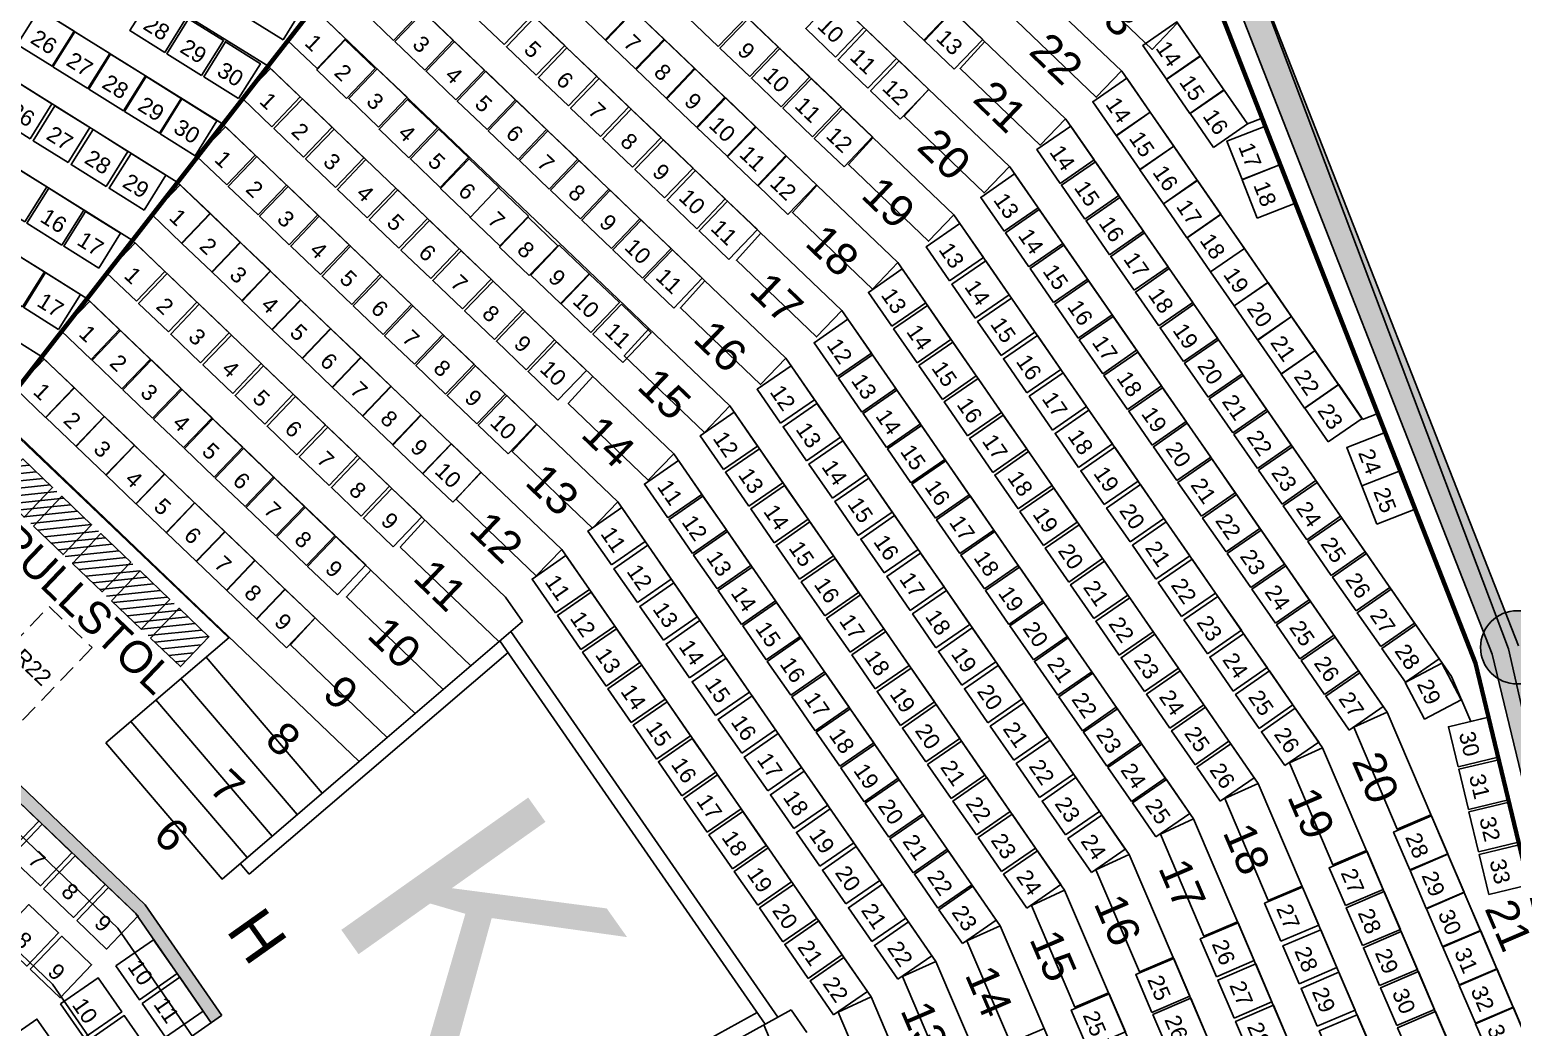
# Model space of a CAD drawing. Header units: millimetres. Extents: x 42980 to 202332, y 27411 to 140378.
# Drawn here: x 153984 to 170170, y 97826 to 108719 of the extents above; entities that cross this region are included whole.
import ezdxf
from ezdxf.enums import TextEntityAlignment as Align

# ---------------------------------------------------------------- set-up
doc = ezdxf.new("R2010")
doc.units = ezdxf.units.MM
doc.header["$LTSCALE"] = 100
doc.linetypes.add('DASHED_2', pattern=[3, 2, -1])
for name, color, linetype in [('_insida yttervägg arena', 6, 'CONTINUOUS'), ('A-3311-EA-', 3, 'CONTINUOUS'), ('A-3311-FYLL', 1, 'CONTINUOUS'), ('A-3312-EA-', 7, 'CONTINUOUS'), ('A-3312-FYLL', 7, 'CONTINUOUS'), ('A-3320-EA-', 3, 'CONTINUOUS'), ('A-3320-FYLL', 3, 'CONTINUOUS'), ('G-STOLAR_TELE_2', 3, 'CONTINUOUS'), ('J-RADER', 252, 'CONTINUOUS'), ('J-RADER_TELE', 252, 'CONTINUOUS'), ('J-STOLAR', 1, 'CONTINUOUS'), ('J-STOLAR_TELE', 3, 'CONTINUOUS'), ('J-STOLNUMMER', 7, 'CONTINUOUS'), ('J-STOLNUMMER_TELE', 7, 'CONTINUOUS'), ('K-RADER', 252, 'CONTINUOUS'), ('K-RADNUMMER', 4, 'CONTINUOUS'), ('K-RULLSTOLSPLATS', 1, 'DASHED_2'), ('K-STOLAR', 1, 'CONTINUOUS'), ('K-STOLAR MEDFÖLJARE', 1, 'CONTINUOUS'), ('K-STOLNR RULLSTOLSPLATS', 7, 'CONTINUOUS'), ('K-STOLNUMMER', 7, 'CONTINUOUS'), ('K-TRAPPA', 254, 'CONTINUOUS'), ('K-TRAPPA_TELE', 254, 'CONTINUOUS'), ('möblering', 42, 'CONTINUOUS'), ('SEKTIONS_NR', 4, 'CONTINUOUS'), ('U-RADER', 252, 'CONTINUOUS')]:
    doc.layers.add(name, color=color, linetype=linetype)
doc.layers.add('SEKTIONER', color=4, linetype='CONTINUOUS', lineweight=70)
doc.styles.add('ARIAL', font='arial.ttf')

# ---------------------------------------------------------------- blocks, each defined once
blk = doc.blocks.new('KAJ')
at = {"layer": 'A-3311-FYLL'}
h = blk.add_hatch(color=256, dxfattribs=at)
h.paths.add_polyline_path([(27843, 21296), (27790, 21168), (29123, 20607), (33086, 18125), (33172, 18236), (29188, 20732)])
h.paths.add_polyline_path([(37213, 13775), (37328, 13855), (36493, 15063), (33172, 18236), (33086, 18125), (36385, 14971)])
at = {"layer": 'A-3311-EA-'}
for p, q in [((33172, 18236), (36493, 15063)), ((36385, 14971), (33086, 18125)), ((36493, 15063), (37328, 13855)), ((37213, 13775), (36385, 14971))]:
    blk.add_line(p, q, dxfattribs=at)
blk = doc.blocks.new('*U50')
at = {"layer": 'G-STOLAR_TELE_2'}
blk.add_circle((0, 0), 400, dxfattribs=at)

msp = doc.modelspace()

# ---------------------------------------------------------------- hatches: boundary and pattern name
at = {"layer": 'A-3312-FYLL'}
msp.add_hatch(color=256, dxfattribs=at).paths.add_polyline_path([(172912, 87591), (171965, 94817), (170225, 102043), (167357, 109336), (164342, 114725), (164097, 114548), (167085, 109208), (169950, 101902), (171678, 94727), (172612, 87562), (172612, 84100), (172612, 80638), (171678, 73473), (169950, 66298), (167085, 58992), (164097, 53652), (164342, 53475), (167357, 58864), (170225, 66157), (171965, 73383), (172912, 80609), (172912, 84100)])
at = {"layer": 'A-3320-FYLL'}
msp.add_hatch(color=256, dxfattribs=at).paths.add_polyline_path([(170623, 101975, 1), (169823, 101975, 1)])
at = {"layer": 'möblering'}
h = msp.add_hatch(dxfattribs=at)
h.set_pattern_fill('ANSI31', color=256, scale=25, angle=-39.0975, style=0)
h.set_pattern_definition([(5.90252, (-1571.63, 114455.04), (-8.16263, 78.954177), [])])
h.paths.add_polyline_path([(155941, 102091), (155630, 101765), (153598, 103707), (153909, 104032)])

# ---------------------------------------------------------------- linework, layer by layer
at = {"layer": '_insida yttervägg arena'}
msp.add_lwpolyline([(100713, 134688), (107536, 136866), (114969, 137946), (122660, 137968), (130050, 136761), (136915, 134716), (144135, 131341), (150884, 127311), (157147, 122310), (161230, 118426), (159973, 117384), (162841, 113601), (164196, 114618), (167369, 109271), (170127, 101958), (171790, 94652), (172663, 87507), (172607, 80521)], dxfattribs=at)
at = {"layer": 'A-3312-EA-'}
for p, q in [((167357, 109336), (170237, 101992)), ((169950, 101902), (167085, 109208)), ((171678, 94727), (169950, 101902))]:
    msp.add_line(p, q, dxfattribs=at)
at = {"layer": 'J-RADER'}
for p, q in [((156583, 108324), (151458, 111505)), ((156089, 107689), (151097, 110811)), ((155595, 107055), (150727, 110099)), ((155102, 106420), (150357, 109387)), ((154608, 105785), (149733, 108834)), ((154114, 105151), (149363, 108122))]:
    msp.add_line(p, q, dxfattribs=at)
at = {"layer": 'J-RADER_TELE'}
for p, q in [((154947, 98908), (151684, 102027)), ((154232, 98298), (151107, 101285)), ((156271, 96993), (154947, 98908)), ((155503, 96461), (154232, 98298))]:
    msp.add_line(p, q, dxfattribs=at)
at = {"layer": 'J-STOLAR'}
for points in [[(156750, 108608), (156368, 108846), (156607, 109228), (156989, 108989)], [(154230, 108319), (153849, 108558), (154087, 108939), (154469, 108701)], [(155460, 108470), (155078, 108708), (155317, 109090), (155698, 108851)], [(155862, 108218), (155481, 108456), (155719, 108838), (156101, 108599)], [(154620, 108075), (154239, 108314), (154477, 108695), (154859, 108457)], [(155010, 107831), (154629, 108070), (154867, 108451), (155249, 108213)], [(156265, 107966), (155884, 108205), (156122, 108586), (156504, 108347)], [(153988, 107528), (153606, 107766), (153845, 108148), (154226, 107909)], [(155400, 107587), (155019, 107826), (155257, 108207), (155639, 107969)], [(155790, 107343), (155409, 107582), (155647, 107963), (156029, 107725)], [(154403, 107268), (154021, 107506), (154260, 107888), (154642, 107649)], [(154818, 107008), (154437, 107246), (154676, 107628), (155057, 107389)], [(155234, 106748), (154852, 106987), (155091, 107368), (155472, 107129)], [(153933, 106619), (153551, 106858), (153790, 107239), (154171, 107001)], [(154335, 106367), (153954, 106606), (154193, 106987), (154574, 106749)], [(154738, 106115), (154357, 106354), (154595, 106735), (154977, 106497)], [(153906, 105692), (153525, 105931), (153763, 106312), (154145, 106074)], [(154300, 105446), (153919, 105684), (154158, 106066), (154539, 105827)]]:
    msp.add_lwpolyline(points, close=True, dxfattribs=at)
at = {"layer": 'J-STOLAR_TELE'}
for points in [[(153414, 100028), (153739, 99717), (154085, 100078), (153759, 100389)], [(153775, 99682), (154101, 99371), (154446, 99733), (154121, 100044)], [(154137, 99337), (154462, 99026), (154807, 99387), (154482, 99698)], [(154498, 98991), (154823, 98680), (155169, 99042), (154844, 99353)], [(153629, 98805), (153954, 98494), (154300, 98856), (153974, 99167)], [(153990, 98460), (154316, 98149), (154661, 98510), (154336, 98821)], [(154926, 98499), (155182, 98128), (155593, 98413), (155337, 98783)], [(154322, 98081), (154578, 97711), (154989, 97995), (154733, 98365)], [(155211, 98087), (155467, 97717), (155878, 98002), (155622, 98372)], [(154606, 97669), (154862, 97299), (155273, 97584), (155017, 97954)], [(153653, 97632), (153909, 97262), (154320, 97546), (154064, 97916)]]:
    msp.add_lwpolyline(points, close=True, dxfattribs=at)
at = {"layer": 'K-RADER'}
for p, q in [((165908, 108264), (160533, 113402)), ((165297, 107742), (160040, 112767)), ((164685, 107220), (159546, 112132)), ((164073, 106698), (159052, 111497)), ((163462, 106176), (158558, 110863)), ((162850, 105654), (158064, 110228)), ((162238, 105132), (157571, 109593)), ((166904, 109122), (169768, 101801)), ((161627, 104610), (157077, 108959)), ((167279, 107689), (166520, 108786)), ((161015, 104088), (156583, 108324)), ((168536, 104464), (165908, 108264)), ((160404, 103565), (156089, 107689)), ((169506, 101656), (165297, 107742)), ((167279, 107689), (167440, 107752)), ((168802, 101268), (164685, 107220)), ((159792, 103043), (155595, 107055)), ((168098, 100879), (164073, 106698)), ((159180, 102521), (155102, 106420)), ((167394, 100490), (163462, 106176)), ((158801, 101774), (154608, 105785)), ((166690, 100101), (162850, 105654)), ((158192, 101253), (154114, 105151)), ((165987, 99713), (162238, 105132)), ((165283, 99324), (161627, 104610)), ((157582, 100729), (153620, 104516)), ((168536, 104464), (168701, 104529)), ((156157, 102078), (153878, 104256)), ((164579, 98935), (161015, 104088)), ((163875, 98546), (160404, 103565)), ((163171, 98158), (159792, 103043)), ((159363, 102257), (159180, 102521)), ((169716, 101165), (169506, 101656)), ((169768, 101801), (171487, 94667)), ((171309, 95407), (168802, 101268)), ((169716, 101165), (169910, 101212)), ((170841, 94465), (168098, 100879)), ((170074, 94225), (167394, 100490)), ((169306, 93985), (166690, 100101)), ((168539, 93745), (165987, 99713)), ((167772, 93505), (165283, 99324)), ((167004, 93265), (164579, 98935)), ((166237, 93024), (163875, 98546)), ((165469, 92784), (163171, 98158)), ((162467, 97769), (162296, 98017))]:
    msp.add_line(p, q, dxfattribs=at)
at = {"layer": 'K-RULLSTOLSPLATS'}
msp.add_lwpolyline([(154196, 102422), (154666, 101973), (153837, 101106), (153367, 101555)], close=True, dxfattribs=at)
at = {"layer": 'K-STOLAR'}
for points in [[(157958, 108602), (157632, 108913), (157943, 109239), (158269, 108928)], [(159163, 108556), (158838, 108867), (159149, 109193), (159474, 108882)], [(160267, 108608), (159942, 108919), (160253, 109244), (160578, 108933)], [(161502, 108534), (161177, 108845), (161488, 109170), (161813, 108860)], [(163745, 108604), (163419, 108915), (163730, 109240), (164056, 108929)], [(162781, 108419), (162456, 108730), (162767, 109055), (163092, 108744)], [(157122, 108294), (156797, 108604), (157108, 108930), (157433, 108619)], [(158297, 108278), (157972, 108588), (158283, 108914), (158608, 108603)], [(159514, 108221), (159189, 108532), (159500, 108857), (159825, 108547)], [(160599, 108290), (160274, 108601), (160585, 108926), (160910, 108615)], [(161845, 108206), (161520, 108517), (161831, 108842), (162156, 108531)], [(164077, 108286), (163752, 108597), (164063, 108923), (164388, 108612)], [(166394, 108177), (166138, 108547), (166508, 108803), (166764, 108433)], [(160932, 107972), (160607, 108283), (160918, 108608), (161243, 108298)], [(163135, 108080), (162810, 108391), (163121, 108716), (163446, 108405)], [(157444, 107969), (157119, 108280), (157429, 108606), (157755, 108295)], [(158637, 107953), (158312, 108264), (158623, 108589), (158948, 108278)], [(159865, 107886), (159539, 108197), (159850, 108522), (160176, 108211)], [(162189, 107878), (161863, 108189), (162174, 108514), (162500, 108203)], [(156628, 107659), (156303, 107970), (156614, 108295), (156939, 107984)], [(157794, 107655), (157468, 107966), (157779, 108291), (158105, 107980)], [(161265, 107654), (160939, 107965), (161250, 108291), (161575, 107980)], [(163489, 107741), (163164, 108052), (163475, 108378), (163800, 108067)], [(166651, 107805), (166395, 108175), (166765, 108431), (167021, 108061)], [(158977, 107628), (158652, 107939), (158963, 108264), (159288, 107953)], [(160215, 107551), (159890, 107862), (160201, 108187), (160526, 107876)], [(162532, 107550), (162207, 107861), (162518, 108186), (162843, 107875)], [(165846, 107562), (165590, 107932), (165960, 108188), (166216, 107818)], [(156975, 107327), (156650, 107638), (156961, 107964), (157286, 107653)], [(161597, 107337), (161272, 107647), (161583, 107973), (161908, 107662)], [(166908, 107433), (166653, 107803), (167023, 108059), (167279, 107689)], [(158125, 107321), (157799, 107632), (158110, 107957), (158436, 107646)], [(159317, 107303), (158991, 107614), (159302, 107940), (159628, 107629)], [(160566, 107216), (160241, 107527), (160552, 107852), (160877, 107541)], [(162875, 107221), (162550, 107532), (162861, 107858), (163186, 107547)], [(166103, 107191), (165848, 107561), (166218, 107817), (166474, 107447)], [(156137, 107023), (155811, 107334), (156122, 107659), (156447, 107348)], [(161930, 107019), (161604, 107330), (161915, 107655), (162240, 107344)], [(165235, 107040), (164979, 107410), (165349, 107666), (165605, 107296)], [(167219, 107083), (167055, 107502), (167474, 107666), (167638, 107247)], [(157322, 106996), (156997, 107307), (157308, 107632), (157633, 107321)], [(158465, 106997), (158140, 107308), (158451, 107633), (158776, 107322)], [(159656, 106979), (159331, 107289), (159642, 107615), (159967, 107304)], [(160916, 106881), (160591, 107192), (160902, 107517), (161227, 107206)], [(156478, 106697), (156152, 107008), (156463, 107333), (156789, 107022)], [(162262, 106701), (161937, 107012), (162248, 107337), (162573, 107026)], [(166361, 106819), (166105, 107189), (166475, 107445), (166731, 107075)], [(157669, 106664), (157344, 106975), (157655, 107300), (157980, 106989)], [(158796, 106673), (158471, 106984), (158782, 107309), (159107, 106998)], [(159996, 106654), (159671, 106965), (159982, 107290), (160307, 106979)], [(161267, 106546), (160942, 106857), (161253, 107182), (161578, 106871)], [(165504, 106651), (165248, 107021), (165618, 107277), (165874, 106907)], [(167383, 106662), (167219, 107081), (167638, 107245), (167802, 106826)], [(155643, 106388), (155317, 106699), (155628, 107025), (155954, 106714)], [(156819, 106371), (156494, 106682), (156805, 107007), (157130, 106696)], [(159118, 106358), (158792, 106669), (159103, 106994), (159429, 106683)], [(164623, 106518), (164367, 106888), (164737, 107144), (164993, 106774)], [(166618, 106447), (166362, 106817), (166732, 107073), (166988, 106703)], [(158016, 106332), (157691, 106643), (158002, 106969), (158327, 106658)], [(160336, 106329), (160011, 106640), (160322, 106965), (160647, 106654)], [(161618, 106211), (161292, 106521), (161603, 106847), (161929, 106536)], [(165773, 106262), (165517, 106632), (165887, 106888), (166143, 106518)], [(155972, 106074), (155646, 106385), (155957, 106710), (156283, 106399)], [(157160, 106045), (156835, 106356), (157146, 106681), (157471, 106370)], [(159439, 106034), (159114, 106345), (159425, 106670), (159750, 106359)], [(164892, 106129), (164636, 106499), (165006, 106755), (165262, 106385)], [(166875, 106075), (166619, 106445), (166989, 106701), (167245, 106331)], [(158363, 106001), (158038, 106312), (158349, 106637), (158674, 106326)], [(160676, 106004), (160350, 106315), (160661, 106640), (160987, 106330)], [(164026, 105976), (163770, 106346), (164140, 106602), (164396, 106232)], [(155149, 105754), (154824, 106065), (155135, 106390), (155460, 106079)], [(156301, 105760), (155975, 106070), (156286, 106396), (156612, 106085)], [(157501, 105718), (157176, 106029), (157487, 106355), (157812, 106044)], [(159780, 105728), (159454, 106039), (159765, 106365), (160091, 106054)], [(165161, 105740), (164905, 106110), (165275, 106366), (165531, 105996)], [(166042, 105873), (165786, 106243), (166156, 106499), (166412, 106129)], [(158710, 105669), (158385, 105980), (158696, 106305), (159021, 105994)], [(161015, 105679), (160690, 105990), (161001, 106316), (161326, 106005)], [(164307, 105569), (164051, 105939), (164421, 106195), (164677, 105825)], [(167132, 105704), (166876, 106074), (167246, 106330), (167502, 105960)], [(155500, 105418), (155174, 105729), (155485, 106055), (155810, 105744)], [(156629, 105445), (156304, 105756), (156615, 106081), (156940, 105770)], [(157843, 105392), (157517, 105703), (157828, 106029), (158153, 105718)], [(160111, 105414), (159785, 105725), (160096, 106050), (160422, 105739)], [(163396, 105480), (163140, 105850), (163510, 106106), (163766, 105736)], [(166311, 105484), (166055, 105854), (166425, 106110), (166681, 105740)], [(159057, 105337), (158732, 105648), (159043, 105974), (159368, 105663)], [(165430, 105351), (165174, 105721), (165544, 105977), (165800, 105607)], [(167389, 105332), (167133, 105702), (167503, 105958), (167759, 105588)], [(154655, 105119), (154330, 105430), (154641, 105755), (154966, 105444)], [(155850, 105083), (155525, 105394), (155836, 105720), (156161, 105409)], [(156958, 105131), (156633, 105442), (156944, 105767), (157269, 105456)], [(158184, 105066), (157858, 105377), (158169, 105702), (158495, 105391)], [(160459, 105084), (160134, 105395), (160445, 105721), (160770, 105410)], [(163672, 105081), (163416, 105451), (163786, 105707), (164042, 105337)], [(164589, 105162), (164333, 105532), (164703, 105788), (164959, 105417)], [(166580, 105095), (166324, 105465), (166694, 105721), (166950, 105351)], [(159404, 105006), (159079, 105317), (159390, 105642), (159715, 105331)], [(162803, 104931), (162547, 105301), (162917, 105557), (163173, 105187)], [(165699, 104962), (165443, 105332), (165813, 105588), (166069, 105218)], [(167646, 104960), (167390, 105330), (167760, 105586), (168016, 105216)], [(154991, 104798), (154666, 105109), (154977, 105434), (155302, 105123)], [(156201, 104748), (155875, 105059), (156186, 105384), (156512, 105074)], [(157287, 104816), (156962, 105127), (157273, 105453), (157598, 105142)], [(158525, 104740), (158200, 105051), (158511, 105376), (158836, 105065)], [(164870, 104754), (164614, 105125), (164985, 105380), (165240, 105010)], [(159751, 104674), (159426, 104985), (159737, 105310), (160062, 104999)], [(163948, 104682), (163692, 105052), (164062, 105308), (164318, 104938)], [(166849, 104706), (166593, 105076), (166963, 105332), (167219, 104962)], [(167903, 104588), (167647, 104959), (168017, 105215), (168273, 104844)], [(154158, 104486), (153833, 104797), (154144, 105123), (154469, 104812)], [(155327, 104476), (155002, 104787), (155313, 105113), (155638, 104802)], [(156551, 104413), (156226, 104724), (156537, 105049), (156862, 104738)], [(157616, 104502), (157291, 104813), (157602, 105138), (157927, 104827)], [(158866, 104414), (158541, 104725), (158852, 105050), (159177, 104739)], [(162182, 104422), (161926, 104792), (162296, 105048), (162552, 104678)], [(163070, 104544), (162814, 104914), (163184, 105170), (163440, 104800)], [(165968, 104573), (165712, 104943), (166083, 105199), (166339, 104829)], [(164223, 104283), (163967, 104654), (164338, 104909), (164594, 104539)], [(165152, 104347), (164896, 104717), (165266, 104973), (165522, 104603)], [(167118, 104317), (166862, 104687), (167232, 104943), (167488, 104573)], [(154487, 104172), (154162, 104483), (154473, 104808), (154798, 104497)], [(155664, 104155), (155338, 104466), (155649, 104791), (155975, 104480)], [(157945, 104188), (157620, 104498), (157931, 104824), (158256, 104513)], [(159207, 104088), (158882, 104399), (159193, 104724), (159518, 104413)], [(163338, 104158), (163082, 104528), (163452, 104784), (163708, 104414)], [(166238, 104184), (165982, 104554), (166352, 104810), (166608, 104440)], [(168160, 104217), (167904, 104587), (168275, 104843), (168531, 104473)], [(156902, 104078), (156577, 104389), (156888, 104714), (157213, 104403)], [(162465, 104013), (162209, 104383), (162579, 104639), (162835, 104269)], [(165434, 103940), (165178, 104310), (165548, 104566), (165804, 104196)], [(154816, 103858), (154491, 104168), (154802, 104494), (155127, 104183)], [(156000, 103834), (155674, 104145), (155985, 104470), (156311, 104159)], [(158274, 103873), (157949, 104184), (158260, 104509), (158585, 104198)], [(161560, 103915), (161304, 104285), (161674, 104541), (161930, 104171)], [(164499, 103885), (164243, 104255), (164613, 104511), (164869, 104141)], [(166507, 103795), (166251, 104165), (166621, 104421), (166877, 104051)], [(167387, 103928), (167131, 104298), (167501, 104554), (167757, 104184)], [(157253, 103743), (156927, 104054), (157238, 104379), (157563, 104068)], [(163605, 103771), (163349, 104141), (163719, 104397), (163975, 104027)], [(168527, 103739), (168363, 104158), (168782, 104322), (168946, 103902)], [(155145, 103543), (154819, 103854), (155130, 104179), (155456, 103868)], [(156336, 103512), (156011, 103823), (156322, 104149), (156647, 103838)], [(158603, 103559), (158278, 103870), (158589, 104195), (158914, 103884)], [(161836, 103516), (161580, 103886), (161950, 104142), (162206, 103772)], [(162748, 103605), (162492, 103975), (162862, 104231), (163118, 103861)], [(164775, 103486), (164519, 103856), (164889, 104112), (165145, 103742)], [(165715, 103533), (165459, 103903), (165829, 104159), (166085, 103789)], [(167656, 103539), (167400, 103909), (167770, 104165), (168026, 103795)], [(157603, 103408), (157278, 103719), (157589, 104044), (157914, 103733)], [(160952, 103388), (160696, 103758), (161066, 104014), (161322, 103644)], [(163872, 103385), (163616, 103755), (163986, 104011), (164242, 103641)], [(166776, 103406), (166520, 103776), (166890, 104032), (167146, 103662)], [(155474, 103229), (155148, 103540), (155459, 103865), (155785, 103554)], [(156672, 103191), (156347, 103502), (156658, 103827), (156983, 103516)], [(163030, 103196), (162774, 103566), (163144, 103822), (163400, 103452)], [(167925, 103150), (167669, 103520), (168040, 103776), (168296, 103406)], [(168692, 103318), (168528, 103737), (168947, 103901), (169111, 103482)], [(157954, 103073), (157628, 103384), (157939, 103709), (158265, 103398)], [(161220, 103001), (160964, 103371), (161334, 103627), (161590, 103257)], [(162112, 103117), (161856, 103487), (162226, 103743), (162482, 103373)], [(164140, 102998), (163884, 103368), (164254, 103624), (164510, 103254)], [(165051, 103087), (164795, 103457), (165165, 103713), (165421, 103343)], [(165997, 103126), (165741, 103496), (166111, 103752), (166367, 103382)], [(167045, 103017), (166789, 103387), (167159, 103643), (167415, 103273)], [(155803, 102914), (155477, 103225), (155788, 103551), (156114, 103240)], [(157008, 102870), (156683, 103181), (156994, 103506), (157319, 103195)], [(160335, 102874), (160079, 103244), (160449, 103500), (160705, 103130)], [(162388, 102718), (162132, 103088), (162502, 103344), (162758, 102974)], [(163313, 102787), (163057, 103157), (163427, 103413), (163683, 103043)], [(165327, 102688), (165071, 103058), (165441, 103314), (165697, 102944)], [(166278, 102719), (166022, 103089), (166392, 103345), (166648, 102975)], [(168194, 102761), (167938, 103131), (168309, 103387), (168565, 103017)], [(156132, 102600), (155806, 102911), (156117, 103236), (156442, 102925)], [(157344, 102549), (157019, 102859), (157330, 103185), (157655, 102874)], [(161488, 102613), (161232, 102983), (161602, 103239), (161858, 102869)], [(164407, 102612), (164151, 102982), (164521, 103238), (164777, 102868)], [(167314, 102628), (167058, 102998), (167428, 103254), (167684, 102884)], [(159725, 102350), (159469, 102720), (159839, 102976), (160095, 102606)], [(160619, 102463), (160363, 102833), (160733, 103089), (160989, 102719)], [(162664, 102319), (162408, 102689), (162778, 102945), (163034, 102575)], [(163596, 102378), (163340, 102748), (163710, 103004), (163966, 102634)], [(168464, 102372), (168208, 102742), (168578, 102998), (168834, 102628)], [(156460, 102286), (156135, 102597), (156446, 102922), (156771, 102611)], [(161756, 102226), (161500, 102596), (161870, 102852), (162126, 102482)], [(164674, 102225), (164418, 102595), (164789, 102851), (165044, 102481)], [(165603, 102289), (165347, 102659), (165717, 102915), (165973, 102545)], [(166560, 102312), (166304, 102682), (166674, 102938), (166930, 102568)], [(167583, 102239), (167327, 102609), (167697, 102865), (167953, 102495)], [(160903, 102052), (160647, 102422), (161018, 102678), (161273, 102308)], [(156789, 101971), (156464, 102282), (156775, 102607), (157100, 102296)], [(160001, 101951), (159745, 102321), (160115, 102577), (160371, 102207)], [(162024, 101839), (161768, 102209), (162138, 102465), (162394, 102095)], [(162940, 101921), (162684, 102291), (163054, 102547), (163310, 102176)], [(163878, 101970), (163622, 102340), (163993, 102596), (164249, 102226)], [(164942, 101839), (164686, 102209), (165056, 102465), (165312, 102095)], [(165879, 101890), (165623, 102260), (165993, 102516), (166249, 102146)], [(166841, 101905), (166585, 102275), (166956, 102531), (167212, 102161)], [(167852, 101850), (167596, 102220), (167966, 102476), (168222, 102106)], [(168733, 101983), (168477, 102353), (168847, 102609), (169103, 102239)], [(160277, 101552), (160021, 101922), (160391, 102178), (160647, 101808)], [(161188, 101641), (160932, 102011), (161302, 102267), (161558, 101897)], [(163216, 101522), (162960, 101892), (163330, 102148), (163586, 101778)], [(164161, 101561), (163905, 101931), (164275, 102187), (164531, 101817)], [(169002, 101594), (168746, 101964), (169116, 102220), (169372, 101850)], [(162292, 101451), (162036, 101821), (162406, 102077), (162662, 101707)], [(165209, 101452), (164953, 101822), (165323, 102078), (165579, 101708)], [(166155, 101491), (165899, 101861), (166269, 102117), (166525, 101747)], [(167123, 101498), (166867, 101868), (167237, 102124), (167493, 101754)], [(168121, 101461), (167865, 101831), (168235, 102087), (168491, 101717)], [(161472, 101229), (161216, 101599), (161586, 101855), (161842, 101485)], [(160552, 101153), (160296, 101523), (160667, 101779), (160923, 101409)], [(162559, 101064), (162303, 101434), (162674, 101690), (162930, 101320)], [(163491, 101123), (163235, 101493), (163606, 101749), (163862, 101379)], [(164444, 101152), (164188, 101522), (164558, 101778), (164814, 101408)], [(165476, 101065), (165220, 101436), (165591, 101692), (165847, 101321)], [(166431, 101092), (166175, 101462), (166545, 101718), (166801, 101348)], [(167405, 101090), (167149, 101461), (167519, 101717), (167775, 101346)], [(168390, 101072), (168134, 101442), (168504, 101698), (168760, 101328)], [(169610, 101403), (169212, 101192), (169001, 101590), (169399, 101801)], [(160828, 100754), (160572, 101124), (160942, 101380), (161198, 101010)], [(161757, 100818), (161501, 101188), (161871, 101444), (162127, 101074)], [(163767, 100724), (163511, 101094), (163881, 101350), (164137, 100980)], [(164727, 100743), (164471, 101113), (164841, 101369), (165097, 100999)], [(162827, 100676), (162571, 101047), (162942, 101303), (163198, 100932)], [(165744, 100679), (165488, 101049), (165858, 101305), (166114, 100935)], [(166706, 100693), (166451, 101064), (166821, 101320), (167077, 100949)], [(167686, 100683), (167430, 101053), (167800, 101309), (168056, 100939)], [(169578, 100669), (169473, 101107), (169910, 101212), (170016, 100775)], [(162041, 100407), (161785, 100777), (162155, 101033), (162411, 100663)], [(161104, 100355), (160848, 100725), (161218, 100981), (161474, 100611)], [(163095, 100289), (162839, 100659), (163209, 100915), (163465, 100545)], [(164043, 100325), (163787, 100695), (164157, 100951), (164413, 100581)], [(165009, 100335), (164753, 100705), (165123, 100961), (165379, 100591)], [(166011, 100292), (165755, 100662), (166125, 100918), (166381, 100548)], [(166982, 100295), (166726, 100665), (167097, 100921), (167352, 100551)], [(169690, 100205), (169585, 100643), (170022, 100748), (170128, 100310)], [(161380, 99956), (161124, 100326), (161494, 100582), (161750, 100212)], [(162326, 99996), (162070, 100366), (162440, 100622), (162696, 100252)], [(163363, 99902), (163107, 100272), (163477, 100528), (163733, 100158)], [(164319, 99926), (164063, 100296), (164433, 100552), (164689, 100182)], [(165292, 99926), (165036, 100296), (165406, 100552), (165662, 100182)], [(166279, 99906), (166023, 100276), (166393, 100532), (166649, 100162)], [(162610, 99584), (162354, 99955), (162724, 100211), (162980, 99840)], [(169802, 99741), (169697, 100178), (170134, 100284), (170239, 99846)], [(161656, 99557), (161400, 99927), (161770, 100183), (162026, 99813)], [(163631, 99514), (163375, 99884), (163745, 100140), (164001, 99770)], [(164595, 99527), (164339, 99897), (164709, 100153), (164965, 99783)], [(165575, 99517), (165319, 99887), (165689, 100143), (165945, 99773)], [(169051, 99544), (168874, 99957), (169288, 100134), (169465, 99721)], [(161932, 99159), (161676, 99529), (162046, 99785), (162302, 99414)], [(162894, 99173), (162638, 99543), (163008, 99799), (163264, 99429)], [(163899, 99127), (163643, 99497), (164013, 99753), (164269, 99383)], [(164871, 99128), (164615, 99498), (164985, 99754), (165241, 99384)], [(168347, 99155), (168170, 99569), (168584, 99746), (168761, 99332)], [(169230, 99125), (169053, 99539), (169467, 99716), (169644, 99302)], [(169914, 99277), (169808, 99714), (170246, 99819), (170351, 99382)], [(162208, 98760), (161952, 99130), (162322, 99386), (162578, 99016)], [(163179, 98762), (162923, 99132), (163293, 99388), (163549, 99018)], [(164167, 98740), (163911, 99110), (164281, 99366), (164537, 98996)], [(167643, 98766), (167466, 99180), (167880, 99357), (168057, 98943)], [(168534, 98718), (168357, 99132), (168771, 99309), (168948, 98895)], [(169409, 98707), (169232, 99121), (169646, 99298), (169823, 98884)], [(162484, 98361), (162228, 98731), (162598, 98987), (162854, 98617)], [(163463, 98351), (163207, 98721), (163577, 98977), (163833, 98607)], [(166940, 98377), (166763, 98791), (167176, 98968), (167353, 98554)], [(167842, 98302), (167665, 98716), (168079, 98892), (168256, 98479)], [(168721, 98281), (168544, 98695), (168958, 98872), (169135, 98458)], [(169588, 98289), (169411, 98702), (169825, 98879), (170002, 98466)], [(162760, 97962), (162504, 98332), (162874, 98588), (163130, 98218)], [(166236, 97989), (166059, 98402), (166473, 98579), (166649, 98166)], [(167132, 97927), (166955, 98341), (167369, 98518), (167546, 98104)], [(168041, 97837), (167864, 98251), (168277, 98428), (168454, 98014)], [(168908, 97845), (168731, 98258), (169144, 98435), (169321, 98022)], [(169767, 97870), (169590, 98284), (170004, 98461), (170180, 98047)], [(165532, 97600), (165355, 98014), (165769, 98191), (165946, 97777)], [(166423, 97552), (166246, 97966), (166659, 98143), (166836, 97729)], [(167325, 97476), (167148, 97890), (167562, 98067), (167739, 97653)], [(168239, 97373), (168062, 97787), (168476, 97964), (168653, 97550)], [(169094, 97408), (168917, 97822), (169331, 97999), (169508, 97585)], [(169946, 97452), (169769, 97866), (170182, 98043), (170359, 97629)]]:
    msp.add_lwpolyline(points, close=True, dxfattribs=at)
at = {"layer": 'K-STOLAR MEDFÖLJARE'}
for points in [[(153598, 103707), (153924, 103396), (154235, 103721), (153909, 104032)], [(154025, 103299), (154350, 102988), (154661, 103314), (154336, 103625)], [(154451, 102892), (154777, 102581), (155088, 102906), (154762, 103217)], [(154878, 102484), (155203, 102173), (155514, 102498), (155189, 102809)], [(155304, 102076), (155630, 101765), (155941, 102091), (155615, 102401)]]:
    msp.add_lwpolyline(points, close=True, dxfattribs=at)
at = {"layer": 'K-TRAPPA'}
for p, q in [((158298, 103365), (158030, 103070)), ((158030, 103070), (159107, 102037)), ((157582, 100729), (159363, 102257)), ((154815, 100932), (156164, 102084)), ((155910, 101867), (157177, 100383)), ((157670, 100601), (159207, 101918)), ((156904, 100148), (155636, 101633)), ((156357, 99680), (155088, 101166)), ((156382, 99497), (157670, 100601)), ((156281, 99615), (156382, 99497)), ((160149, 97008), (161925, 97989)), ((160237, 96880), (162296, 98017)), ((161999, 97853), (162580, 96490))]:
    msp.add_line(p, q, dxfattribs=at)
for points in [[(165634, 109635), (165365, 109340), (166239, 108503), (166516, 108792)], [(165022, 109113), (164754, 108818), (165628, 107981), (165904, 108269)], [(164410, 108591), (164142, 108296), (165016, 107459), (165293, 107747)], [(163799, 108069), (163530, 107774), (164404, 106937), (164681, 107225)], [(163191, 107541), (162923, 107246), (163797, 106409), (164073, 106698)], [(162579, 107019), (162311, 106724), (163185, 105887), (163462, 106176)], [(161968, 106497), (161699, 106202), (162573, 105365), (162850, 105654)], [(161356, 105975), (161088, 105680), (161962, 104843), (162238, 105132)], [(160744, 105453), (160476, 105158), (161350, 104321), (161627, 104610)], [(160133, 104931), (159864, 104636), (160738, 103799), (161015, 104088)], [(159521, 104409), (159253, 104114), (160127, 103277), (160404, 103565)], [(158909, 103887), (158641, 103592), (159515, 102755), (159792, 103043)], [(157711, 102820), (157443, 102525), (158497, 101514)], [(157100, 102297), (156832, 102002), (157887, 100991)], [(162150, 97936), (159237, 102148)], [(162013, 97861), (159118, 102047)], [(155362, 101400), (156630, 99914)], [(168802, 101268), (168439, 101102), (168914, 99988), (169282, 100145)], [(154815, 100932), (156084, 99445), (157582, 100729)], [(168098, 100879), (167736, 100713), (168210, 99600), (168578, 99756)], [(167394, 100490), (167032, 100324), (167506, 99211), (167874, 99368)], [(166690, 100101), (166328, 99936), (166803, 98822), (167171, 98979)], [(165987, 99713), (165624, 99547), (166099, 98433), (166467, 98590)], [(165283, 99324), (164920, 99158), (165395, 98045), (165763, 98201)], [(164579, 98935), (164216, 98769), (164691, 97656), (165059, 97813)], [(163875, 98546), (163513, 98381), (163987, 97267), (164355, 97424)], [(163171, 98158), (162809, 97992), (163283, 96878), (163651, 97035)]]:
    msp.add_lwpolyline(points, dxfattribs=at)
at = {"layer": 'K-TRAPPA_TELE'}
msp.add_line((151703, 94911), (156080, 97955), dxfattribs=at)
at = {"layer": 'SEKTIONER'}
for points in [[(163933, 114431), (166904, 109122), (169768, 101801), (171487, 94667), (172412, 87542), (172412, 84100)], [(148607, 98072), (160593, 113473), (161694, 112435), (162841, 113601)]]:
    msp.add_lwpolyline(points, dxfattribs=at)

# ---------------------------------------------------------------- block references
at = {"layer": 'A-3320-EA-'}
msp.add_blockref('*U50', (170223, 101975), dxfattribs=at)
at = {"layer": 'U-RADER'}
msp.add_blockref('KAJ', (118753, 84100), dxfattribs=at)

# ---------------------------------------------------------------- texts
at = {"layer": 'J-STOLNUMMER', "style": 'ARIAL'}
for s, p in [('28', (155210, 108734)), ('26', (153980, 108583)), ('29', (155612, 108482)), ('27', (154370, 108339)), ('30', (156015, 108230)), ('28', (154760, 108095)), ('29', (155150, 107851)), ('26', (153738, 107791)), ('27', (154153, 107532)), ('30', (155540, 107607)), ('28', (154569, 107272)), ('29', (154984, 107012)), ('16', (154086, 106631)), ('17', (154488, 106379)), ('17', (154051, 105710))]:
    msp.add_text(s, height=175, rotation=327.9409, dxfattribs=at).set_placement(p)
at = {"layer": 'J-STOLNUMMER_TELE', "style": 'ARIAL'}
for s, rotation, p in [('7', 316.293, (153954, 99637)), ('8', 316.293, (154316, 99292)), ('9', 316.293, (154677, 98946)), ('8', 316.293, (153808, 98761)), ('9', 316.293, (154169, 98415)), ('10', 304.6704, (155045, 98488)), ('10', 304.6704, (154440, 98070)), ('11', 304.6704, (155329, 98076))]:
    msp.add_text(s, height=175, rotation=rotation, dxfattribs=at).set_placement(p)
at = {"layer": 'K-RADNUMMER', "style": 'ARIAL'}
for s, rotation, p in [('23', 316.2142, (165489, 108988)), ('22', 316.2142, (164877, 108466)), ('21', 316.2142, (164266, 107944)), ('20', 316.2142, (163654, 107422)), ('19', 316.2142, (163046, 106895)), ('18', 316.2142, (162434, 106373)), ('17', 316.2142, (161823, 105850)), ('16', 316.2142, (161211, 105328)), ('15', 316.2142, (160600, 104806)), ('14', 316.2142, (159988, 104284)), ('13', 316.2142, (159376, 103762)), ('12', 316.2142, (158765, 103240)), ('11', 316.2142, (158153, 102718)), ('10', 316.2142, (157653, 102090)), ('9', 316.2142, (157164, 101450)), ('8', 316.2142, (156536, 100944)), ('20', 293.1814, (168412, 100735)), ('7', 316.2142, (155923, 100423)), ('19', 293.1814, (167708, 100346)), ('6', 316.2142, (155315, 99898)), ('18', 293.1814, (167004, 99957)), ('17', 293.1814, (166300, 99568)), ('16', 293.1814, (165596, 99180)), ('21', 293.1814, (169863, 99124)), ('15', 293.1814, (164893, 98791)), ('14', 293.1814, (164189, 98402)), ('13', 293.1814, (163485, 98013))]:
    msp.add_text(s, height=350, rotation=rotation, dxfattribs=at).set_placement(p)
at = {"layer": 'K-STOLNR RULLSTOLSPLATS', "style": 'ARIAL'}
msp.add_text('R22', height=175, rotation=316.293, dxfattribs=at).set_placement((153795, 101851))
at = {"layer": 'K-STOLNUMMER', "style": 'ARIAL'}
for s, rotation, p in [('10', 316.293, (162572, 108745)), ('1', 316.293, (156976, 108560)), ('3', 316.293, (158151, 108544)), ('7', 316.293, (160453, 108556)), ('13', 316.293, (163868, 108613)), ('5', 316.293, (159368, 108487)), ('9', 316.293, (161699, 108472)), ('11', 316.293, (162926, 108406)), ('14', 304.6704, (166269, 108518)), ('2', 316.293, (157297, 108235)), ('8', 316.293, (160786, 108238)), ('10', 316.293, (161979, 108204)), ('4', 316.293, (158506, 108205)), ('6', 316.293, (159718, 108152)), ('12', 316.293, (163280, 108068)), ('15', 304.6704, (166526, 108146)), ('1', 316.293, (156482, 107925)), ('3', 316.293, (157647, 107921)), ('5', 316.293, (158831, 107894)), ('9', 316.293, (161118, 107920)), ('11', 316.293, (162323, 107876)), ('14', 304.6704, (165721, 107904)), ('7', 316.293, (160069, 107817)), ('16', 304.6704, (166783, 107775)), ('2', 316.293, (156829, 107593)), ('4', 316.293, (157993, 107573)), ('6', 316.293, (159170, 107569)), ('10', 316.293, (161388, 107663)), ('12', 316.293, (162666, 107548)), ('8', 316.293, (160419, 107482)), ('15', 304.6704, (165978, 107532)), ('1', 316.293, (155990, 107289)), ('3', 316.293, (157176, 107262)), ('5', 316.293, (158319, 107263)), ('7', 316.293, (159510, 107245)), ('11', 316.293, (161720, 107345)), ('14', 304.6704, (165110, 107382)), ('17', 291.3714, (167175, 107443)), ('9', 316.293, (160770, 107147)), ('16', 304.6704, (166235, 107161)), ('2', 316.293, (156331, 106963)), ('6', 316.293, (158650, 106939)), ('8', 316.293, (159850, 106920)), ('12', 316.293, (162053, 107027)), ('15', 304.6704, (165379, 106993)), ('18', 291.3714, (167340, 107022)), ('4', 316.293, (157538, 106916)), ('10', 316.293, (161058, 106872)), ('13', 304.6704, (164498, 106859)), ('17', 304.6704, (166493, 106788)), ('1', 316.293, (155496, 106654)), ('3', 316.293, (156673, 106637)), ('5', 316.293, (157870, 106598)), ('7', 316.293, (158971, 106624)), ('9', 316.293, (160190, 106595)), ('16', 304.6704, (165648, 106604)), ('11', 316.293, (161408, 106537)), ('14', 304.6704, (164767, 106470)), ('2', 316.293, (155825, 106340)), ('4', 316.293, (157029, 106296)), ('6', 316.293, (158217, 106267)), ('8', 316.293, (159293, 106300)), ('10', 316.293, (160466, 106330)), ('13', 304.6704, (163900, 106317)), ('18', 304.6704, (166750, 106417)), ('17', 304.6704, (165917, 106214)), ('1', 316.293, (155003, 106020)), ('3', 316.293, (156154, 106026)), ('5', 316.293, (157355, 105984)), ('7', 316.293, (158564, 105935)), ('9', 316.293, (159633, 105994)), ('11', 316.293, (160806, 106006)), ('15', 304.6704, (165036, 106081)), ('19', 304.6704, (167007, 106045)), ('13', 304.6704, (163271, 105821)), ('14', 304.6704, (164182, 105910)), ('18', 304.6704, (166186, 105825)), ('2', 316.293, (155353, 105685)), ('4', 316.293, (156498, 105697)), ('6', 316.293, (157696, 105658)), ('8', 316.293, (158911, 105603)), ('10', 316.293, (159901, 105740)), ('16', 304.6704, (165305, 105692)), ('20', 304.6704, (167264, 105673)), ('15', 304.6704, (164464, 105503)), ('1', 316.293, (154509, 105385)), ('3', 316.293, (155704, 105349)), ('5', 316.293, (156812, 105397)), ('7', 316.293, (158037, 105332)), ('9', 316.293, (159258, 105272)), ('11', 316.293, (160250, 105411)), ('14', 304.6704, (163547, 105422)), ('19', 304.6704, (166455, 105436)), ('21', 304.6704, (167521, 105301)), ('12', 304.6704, (162678, 105272)), ('17', 304.6704, (165574, 105303)), ('2', 316.293, (154845, 105064)), ('4', 316.293, (156069, 105000)), ('6', 316.293, (157141, 105082)), ('8', 316.293, (158379, 105006)), ('10', 316.293, (159542, 105000)), ('15', 304.6704, (163822, 105024)), ('16', 304.6704, (164745, 105096)), ('20', 304.6704, (166724, 105047)), ('7', 316.293, (157470, 104768)), ('13', 304.6704, (162945, 104886)), ('18', 304.6704, (165843, 104914)), ('22', 304.6704, (167778, 104930)), ('1', 316.293, (154012, 104752)), ('3', 316.293, (155181, 104742)), ('5', 316.293, (156405, 104679)), ('9', 316.293, (158720, 104680)), ('12', 304.6704, (162057, 104763)), ('17', 304.6704, (165027, 104689)), ('21', 304.6704, (166993, 104658)), ('14', 304.6704, (163212, 104499)), ('16', 304.6704, (164098, 104625)), ('19', 304.6704, (166112, 104525)), ('23', 304.6704, (168035, 104558)), ('2', 316.293, (154341, 104438)), ('4', 316.293, (155532, 104407)), ('6', 316.293, (156756, 104344)), ('8', 316.293, (157799, 104454)), ('10', 316.293, (158998, 104414)), ('13', 304.6704, (162340, 104355)), ('9', 316.293, (158128, 104139)), ('12', 304.6704, (161435, 104256)), ('17', 304.6704, (164374, 104226)), ('18', 304.6704, (165308, 104281)), ('22', 304.6704, (167262, 104269)), ('3', 316.293, (154669, 104124)), ('5', 316.293, (155853, 104100)), ('7', 316.293, (157106, 104009)), ('15', 304.6704, (163480, 104113)), ('20', 304.6704, (166376, 104144)), ('24', 291.3714, (168484, 104099)), ('10', 316.293, (158394, 103885)), ('13', 304.6704, (161711, 103857)), ('14', 304.6704, (162622, 103946)), ('19', 304.6704, (165590, 103874)), ('23', 304.6704, (167531, 103880)), ('4', 316.293, (155013, 103795)), ('6', 316.293, (156189, 103778)), ('8', 316.293, (157457, 103674)), ('11', 304.6704, (160827, 103729)), ('16', 304.6704, (163747, 103726)), ('18', 304.6704, (164650, 103827)), ('21', 304.6704, (166650, 103747)), ('5', 316.293, (155327, 103495)), ('15', 304.6704, (162905, 103537)), ('25', 291.3714, (168649, 103678)), ('7', 316.293, (156526, 103457)), ('9', 316.293, (157807, 103339)), ('14', 304.6704, (161987, 103458)), ('19', 304.6704, (164926, 103428)), ('20', 304.6704, (165872, 103467)), ('22', 304.6704, (166920, 103358)), ('24', 304.6704, (167800, 103491)), ('6', 316.293, (155656, 103180)), ('11', 304.6704, (160209, 103215)), ('12', 304.6704, (161095, 103342)), ('17', 304.6704, (164015, 103339)), ('8', 316.293, (156862, 103136)), ('15', 304.6704, (162263, 103059)), ('16', 304.6704, (163188, 103128)), ('21', 304.6704, (166153, 103060)), ('25', 304.6704, (168069, 103102)), ('7', 316.293, (155985, 102866)), ('13', 304.6704, (161363, 102954)), ('18', 304.6704, (164282, 102953)), ('20', 304.6704, (165202, 103029)), ('23', 304.6704, (167189, 102969)), ('9', 316.293, (157198, 102815)), ('12', 304.6704, (160494, 102804)), ('17', 304.6704, (163471, 102720)), ('26', 304.6704, (168338, 102713)), ('8', 316.293, (156314, 102552)), ('11', 304.6704, (159600, 102691)), ('14', 304.6704, (161631, 102567)), ('16', 304.6704, (162539, 102661)), ('19', 304.6704, (164549, 102566)), ('21', 304.6704, (165478, 102630)), ('22', 304.6704, (166435, 102653)), ('24', 304.6704, (167458, 102580)), ('9', 316.293, (156643, 102237)), ('12', 304.6704, (159875, 102292)), ('13', 304.6704, (160778, 102393)), ('17', 304.6704, (162814, 102262)), ('18', 304.6704, (163753, 102311)), ('22', 304.6704, (165754, 102231)), ('23', 304.6704, (166716, 102246)), ('27', 304.6704, (168607, 102324)), ('15', 304.6704, (161898, 102180)), ('20', 304.6704, (164817, 102180)), ('25', 304.6704, (167727, 102191)), ('14', 304.6704, (161063, 101982)), ('28', 304.6704, (168877, 101935)), ('13', 304.6704, (160151, 101893)), ('16', 304.6704, (162166, 101792)), ('18', 304.6704, (163088, 101867)), ('19', 304.6704, (164036, 101902)), ('21', 304.6704, (165084, 101793)), ('23', 304.6704, (166030, 101832)), ('24', 304.6704, (166998, 101839)), ('26', 304.6704, (167996, 101802)), ('14', 304.6704, (160427, 101494)), ('15', 304.6704, (161347, 101571)), ('19', 304.6704, (163366, 101464)), ('20', 304.6704, (164319, 101493)), ('24', 304.6704, (166305, 101434)), ('25', 304.6704, (167279, 101432)), ('27', 304.6704, (168265, 101413)), ('29', 295.5742, (169124, 101574)), ('17', 304.6704, (162430, 101412)), ('22', 304.6704, (165351, 101407)), ('16', 304.6704, (161632, 101159)), ('15', 304.6704, (160703, 101095)), ('18', 304.6704, (162702, 101018)), ('20', 304.6704, (163642, 101065)), ('21', 304.6704, (164601, 101085)), ('23', 304.6704, (165619, 101020)), ('25', 304.6704, (166581, 101035)), ('26', 304.6704, (167561, 101025)), ('30', 283.5426, (169585, 101033)), ('16', 304.6704, (160979, 100696)), ('17', 304.6704, (161916, 100748)), ('19', 304.6704, (162970, 100630)), ('21', 304.6704, (163918, 100666)), ('22', 304.6704, (164884, 100676)), ('24', 304.6704, (165886, 100634)), ('26', 304.6704, (166857, 100636)), ('31', 283.5426, (169696, 100568)), ('17', 304.6704, (161255, 100297)), ('18', 304.6704, (162200, 100337)), ('20', 304.6704, (163238, 100243)), ('22', 304.6704, (164194, 100267)), ('23', 304.6704, (165167, 100267)), ('25', 304.6704, (166153, 100247)), ('32', 283.5426, (169808, 100104)), ('18', 304.6704, (161531, 99899)), ('19', 304.6704, (162485, 99926)), ('21', 304.6704, (163506, 99856)), ('23', 304.6704, (164470, 99868)), ('24', 304.6704, (165450, 99858)), ('28', 293.1564, (168997, 99903)), ('19', 304.6704, (161807, 99500)), ('20', 304.6704, (162769, 99514)), ('27', 293.1564, (168293, 99514)), ('33', 283.5426, (169920, 99640)), ('22', 304.6704, (163774, 99468)), ('24', 304.6704, (164746, 99470)), ('29', 293.1564, (169175, 99485)), ('20', 304.6704, (162083, 99101)), ('21', 304.6704, (163054, 99103)), ('23', 304.6704, (164042, 99081)), ('27', 293.1564, (167589, 99125)), ('28', 293.1564, (168479, 99077)), ('30', 293.1564, (169354, 99066)), ('21', 304.6704, (162359, 98702)), ('22', 304.6704, (163338, 98692)), ('26', 293.1564, (166885, 98737)), ('28', 293.1564, (167787, 98661)), ('29', 293.1564, (168666, 98641)), ('31', 293.1564, (169533, 98648)), ('22', 304.6704, (162634, 98303)), ('25', 293.1564, (166181, 98348)), ('27', 293.1564, (167078, 98286)), ('29', 293.1564, (167978, 98217)), ('30', 293.1564, (168853, 98204)), ('32', 293.1564, (169712, 98230)), ('25', 293.1564, (165477, 97959)), ('26', 293.1564, (166368, 97911)), ('28', 293.1564, (167270, 97836)), ('33', 293.1564, (169891, 97811))]:
    msp.add_text(s, height=175, rotation=rotation, dxfattribs=at).set_placement(p)
at = {"layer": 'SEKTIONS_NR', "style": 'ARIAL', "width": 0.96}
msp.add_text('K-RULLSTOL', height=350, rotation=316.29, dxfattribs=at).set_placement((154299, 102437), align=Align.CENTER)
at = {"layer": 'SEKTIONS_NR', "style": 'ARIAL'}
for s, height, p in [('K', 2500, (157221, 99124)), ('H', 500, (156119, 98886))]:
    msp.add_text(s, height=height, rotation=305.3026, dxfattribs=at).set_placement(p)

doc.saveas('drawing.dxf')
